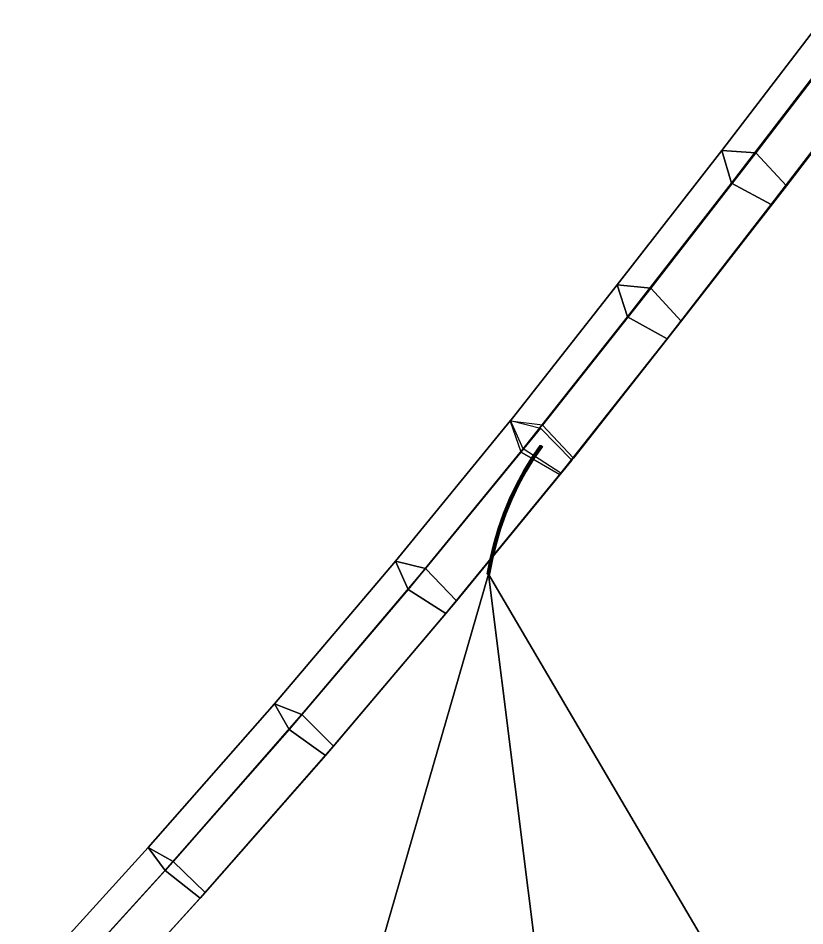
# Model space of a CAD drawing. Header units: metres. Extents: x -349 to 464, y -383 to 362.
# Drawn here: x -130.67 to -107.53, y -65.72 to -39.02 of the extents above; entities that cross this region are included whole.
import ezdxf

# ---------------------------------------------------------------- set-up
doc = ezdxf.new("R2010")
doc.units = ezdxf.units.M

msp = doc.modelspace()

# ---------------------------------------------------------------- linework, layer by layer
at = {"layer": 'Breeder_Leaf', "color": 3}
for points in [[(-120.9406, -69.5876, 496.1497), (-115.2862, -67.726, 494.5993), (-116.8324, -55.3749, 497.1375)], [(-120.9406, -69.5876, 496.1497), (-116.8324, -55.3749, 497.1375), (-115.2862, -67.726, 494.5993)], [(-116.8324, -55.3749, 497.1375), (-115.2862, -67.726, 494.5993), (-110.0783, -66.874, 490.6564)], [(-116.8324, -55.3749, 497.1375), (-110.0783, -66.874, 490.6564), (-115.2862, -67.726, 494.5993)]]:
    msp.add_3dface(points, dxfattribs=at)
at = {"layer": 'Breeder_Petiole', "color": 3}
for points in [[(-105.9602, -39.05553, 489.6217), (-108.9688, -42.9807, 492.5596), (-109.9735, -42.9163, 491.6164), (-106.9866, -39.02021, 488.7006)], [(-106.9866, -39.02021, 488.7006), (-109.9735, -42.9163, 491.6164), (-109.69, -43.8722, 490.6294), (-106.7205, -39.9995, 487.7319)], [(-105.0688, -40.03644, 489.239), (-108.0738, -43.9566, 492.1725), (-108.9688, -42.9807, 492.5596), (-105.9602, -39.05553, 489.6217)], [(-106.7205, -39.9995, 487.7319), (-109.69, -43.8722, 490.6294), (-108.5169, -44.5044, 490.9865), (-105.536, -40.6165, 488.0777)], [(-105.536, -40.6165, 488.0777), (-108.5169, -44.5044, 490.9865), (-108.0738, -43.9566, 492.1725), (-105.0688, -40.03644, 489.239)], [(-108.9688, -42.9807, 492.5596), (-112.064, -46.9624, 495.3267), (-113.0464, -46.8685, 494.3625), (-109.9735, -42.9163, 491.6164)], [(-109.9735, -42.9163, 491.6164), (-113.0464, -46.8685, 494.3625), (-112.7449, -47.8005, 493.3583), (-109.69, -43.8722, 490.6294)], [(-108.0738, -43.9566, 492.1725), (-111.1652, -47.9331, 494.9355), (-112.064, -46.9624, 495.3267), (-108.9688, -42.9807, 492.5596)], [(-109.69, -43.8722, 490.6294), (-112.7449, -47.8005, 493.3583), (-111.5835, -48.4481, 493.726), (-108.5169, -44.5044, 490.9865)], [(-108.5169, -44.5044, 490.9865), (-111.5835, -48.4481, 493.726), (-111.1652, -47.9331, 494.9355), (-108.0738, -43.9566, 492.1725)], [(-112.064, -46.9624, 495.3267), (-115.2421, -50.9956, 497.9196), (-116.2014, -50.8718, 496.9359), (-113.0464, -46.8685, 494.3625)], [(-113.0464, -46.8685, 494.3625), (-116.2014, -50.8718, 496.9359), (-115.8816, -51.7798, 495.9154), (-112.7449, -47.8005, 493.3583)], [(-111.1652, -47.9331, 494.9355), (-114.3393, -51.9611, 497.5245), (-115.2421, -50.9956, 497.9196), (-112.064, -46.9624, 495.3267)], [(-112.7449, -47.8005, 493.3583), (-115.8816, -51.7798, 495.9154), (-114.7322, -52.4429, 496.2929), (-111.5835, -48.4481, 493.726)], [(-111.5835, -48.4481, 493.726), (-114.7322, -52.4429, 496.2929), (-114.3393, -51.9611, 497.5245), (-111.1652, -47.9331, 494.9355)], [(-115.3022, -51.07529, 497.9647), (-118.685, -55.2068, 500.0039), (-119.5731, -54.9896, 498.9708), (-116.1903, -50.858, 496.9315)], [(-116.1903, -50.858, 496.9315), (-119.5731, -54.9896, 498.9708), (-119.1971, -55.8227, 497.9066), (-115.8143, -51.6912, 495.8673)], [(-114.3881, -52.02485, 497.5571), (-117.771, -56.1564, 499.5964), (-118.685, -55.2068, 500.0039), (-115.3022, -51.07529, 497.9647)], [(-115.8143, -51.6912, 495.8673), (-119.1971, -55.8227, 497.9066), (-118.0856, -56.5348, 498.3076), (-114.7028, -52.4033, 496.2683)], [(-115.2839, -51.5904, 496.9512), (-115.5308, -51.9469, 497.1275), (-115.5628, -51.9416, 497.0933), (-115.3161, -51.5851, 496.9168)], [(-115.3161, -51.5851, 496.9168), (-115.5628, -51.9416, 497.0933), (-115.5494, -51.9692, 497.0565), (-115.3026, -51.6129, 496.8797)], [(-115.3026, -51.6129, 496.8797), (-115.5494, -51.9692, 497.0565), (-115.5094, -51.9908, 497.0688), (-115.2623, -51.6347, 496.8922)], [(-115.2508, -51.6209, 496.9361), (-115.498, -51.9771, 497.1125), (-115.5308, -51.9469, 497.1275), (-115.2839, -51.5904, 496.9512)], [(-115.2623, -51.6347, 496.8922), (-115.5094, -51.9908, 497.0688), (-115.498, -51.9771, 497.1125), (-115.2508, -51.6209, 496.9361)], [(-114.7028, -52.4033, 496.2683), (-118.0856, -56.5348, 498.3076), (-117.771, -56.1564, 499.5964), (-114.3881, -52.02485, 497.5571)], [(-115.5308, -51.9469, 497.1275), (-115.7656, -52.3309, 497.2689), (-115.7966, -52.3246, 497.2346), (-115.5628, -51.9416, 497.0933)], [(-115.5628, -51.9416, 497.0933), (-115.7966, -52.3246, 497.2346), (-115.7809, -52.3482, 497.1965), (-115.5494, -51.9692, 497.0565)], [(-115.5494, -51.9692, 497.0565), (-115.7809, -52.3482, 497.1965), (-115.7405, -52.3686, 497.2082), (-115.5094, -51.9908, 497.0688)], [(-115.498, -51.9771, 497.1125), (-115.7311, -52.3579, 497.2527), (-115.7656, -52.3309, 497.2689), (-115.5308, -51.9469, 497.1275)], [(-115.5094, -51.9908, 497.0688), (-115.7405, -52.3686, 497.2082), (-115.7311, -52.3579, 497.2527), (-115.498, -51.9771, 497.1125)], [(-115.7656, -52.3309, 497.2689), (-115.9838, -52.7361, 497.3726), (-116.014, -52.7286, 497.3381), (-115.7966, -52.3246, 497.2346)], [(-115.7966, -52.3246, 497.2346), (-116.014, -52.7286, 497.3381), (-115.9961, -52.7483, 497.2991), (-115.7809, -52.3482, 497.1965)], [(-115.7809, -52.3482, 497.1965), (-115.9961, -52.7483, 497.2991), (-115.9554, -52.7673, 497.3104), (-115.7405, -52.3686, 497.2082)], [(-115.7311, -52.3579, 497.2527), (-115.9478, -52.7598, 497.3556), (-115.9838, -52.7361, 497.3726), (-115.7656, -52.3309, 497.2689)], [(-115.7405, -52.3686, 497.2082), (-115.9554, -52.7673, 497.3104), (-115.9478, -52.7598, 497.3556), (-115.7311, -52.3579, 497.2527)], [(-115.9838, -52.7361, 497.3726), (-116.1835, -53.1585, 497.4375), (-116.2128, -53.1499, 497.4031), (-116.014, -52.7286, 497.3381)], [(-116.014, -52.7286, 497.3381), (-116.2128, -53.1499, 497.4031), (-116.1931, -53.1653, 497.3636), (-115.9961, -52.7483, 497.2991)], [(-115.9961, -52.7483, 497.2991), (-116.1931, -53.1653, 497.3636), (-116.1521, -53.1831, 497.3745), (-115.9554, -52.7673, 497.3104)], [(-115.9478, -52.7598, 497.3556), (-116.1462, -53.1788, 497.42), (-116.1835, -53.1585, 497.4375), (-115.9838, -52.7361, 497.3726)], [(-115.9554, -52.7673, 497.3104), (-116.1521, -53.1831, 497.3745), (-116.1462, -53.1788, 497.42), (-115.9478, -52.7598, 497.3556)], [(-116.1835, -53.1585, 497.4375), (-116.3627, -53.5941, 497.4631), (-116.3913, -53.5843, 497.4288), (-116.2128, -53.1499, 497.4031)], [(-116.2128, -53.1499, 497.4031), (-116.3913, -53.5843, 497.4288), (-116.3698, -53.5955, 497.3891), (-116.1931, -53.1653, 497.3636)], [(-116.1931, -53.1653, 497.3636), (-116.3698, -53.5955, 497.3891), (-116.3286, -53.6118, 497.3999), (-116.1521, -53.1831, 497.3745)], [(-116.1462, -53.1788, 497.42), (-116.3242, -53.611, 497.4453), (-116.3627, -53.5941, 497.4631), (-116.1835, -53.1585, 497.4375)], [(-116.1521, -53.1831, 497.3745), (-116.3286, -53.6118, 497.3999), (-116.3242, -53.611, 497.4453), (-116.1462, -53.1788, 497.42)], [(-116.3627, -53.5941, 497.4631), (-116.5197, -54.03867, 497.4491), (-116.5476, -54.02778, 497.415), (-116.3913, -53.5843, 497.4288)], [(-116.3913, -53.5843, 497.4288), (-116.5476, -54.02778, 497.415), (-116.5247, -54.03463, 497.3756), (-116.3698, -53.5955, 497.3891)], [(-116.3698, -53.5955, 497.3891), (-116.5247, -54.03463, 497.3756), (-116.4832, -54.04958, 497.3863), (-116.3286, -53.6118, 497.3999)], [(-116.3242, -53.611, 497.4453), (-116.4802, -54.05207, 497.4314), (-116.5197, -54.03867, 497.4491), (-116.3627, -53.5941, 497.4631)], [(-116.3286, -53.6118, 497.3999), (-116.4832, -54.04958, 497.3863), (-116.4802, -54.05207, 497.4314), (-116.3242, -53.611, 497.4453)], [(-116.5197, -54.03867, 497.4491), (-116.653, -54.4879, 497.3956), (-116.6802, -54.4758, 497.3619), (-116.5476, -54.02778, 497.415)], [(-116.5476, -54.02778, 497.415), (-116.6802, -54.4758, 497.3619), (-116.6561, -54.4783, 497.3231), (-116.5247, -54.03463, 497.3756)], [(-116.5247, -54.03463, 497.3756), (-116.6561, -54.4783, 497.3231), (-116.6146, -54.4919, 497.3338), (-116.4832, -54.04958, 497.3863)], [(-116.4802, -54.05207, 497.4314), (-116.6127, -54.4978, 497.3783), (-116.653, -54.4879, 497.3956), (-116.5197, -54.03867, 497.4491)], [(-116.4832, -54.04958, 497.3863), (-116.6146, -54.4919, 497.3338), (-116.6127, -54.4978, 497.3783), (-116.4802, -54.05207, 497.4314)], [(-116.653, -54.4879, 497.3956), (-116.7612, -54.9375, 497.3032), (-116.7879, -54.9243, 497.2699), (-116.6802, -54.4758, 497.3619)], [(-116.6802, -54.4758, 497.3619), (-116.7879, -54.9243, 497.2699), (-116.7628, -54.9225, 497.2322), (-116.6561, -54.4783, 497.3231)], [(-116.6561, -54.4783, 497.3231), (-116.7628, -54.9225, 497.2322), (-116.7213, -54.9347, 497.243), (-116.6146, -54.4919, 497.3338)], [(-116.6127, -54.4978, 497.3783), (-116.7203, -54.9439, 497.2866), (-116.7612, -54.9375, 497.3032), (-116.653, -54.4879, 497.3956)], [(-116.6146, -54.4919, 497.3338), (-116.7213, -54.9347, 497.243), (-116.7203, -54.9439, 497.2866), (-116.6127, -54.4978, 497.3783)], [(-118.685, -55.2068, 500.0039), (-122.321, -59.4982, 501.5194), (-123.1333, -59.1854, 500.4491), (-119.5731, -54.9896, 498.9708)], [(-119.5731, -54.9896, 498.9708), (-123.1333, -59.1854, 500.4491), (-122.6972, -59.9417, 499.351), (-119.1971, -55.8227, 497.9066)], [(-116.7879, -54.9243, 497.2699), (-116.8699, -55.3687, 497.14), (-116.844, -55.3628, 497.1033), (-116.7628, -54.9225, 497.2322)], [(-116.7612, -54.9375, 497.3032), (-116.8435, -55.3832, 497.173), (-116.8699, -55.3687, 497.14), (-116.7879, -54.9243, 497.2699)], [(-116.7628, -54.9225, 497.2322), (-116.844, -55.3628, 497.1033), (-116.8022, -55.3737, 497.1144), (-116.7213, -54.9347, 497.243)], [(-116.7203, -54.9439, 497.2866), (-116.8019, -55.3863, 497.1572), (-116.8435, -55.3832, 497.173), (-116.7612, -54.9375, 497.3032)], [(-116.7213, -54.9347, 497.243), (-116.8022, -55.3737, 497.1144), (-116.8019, -55.3863, 497.1572), (-116.7203, -54.9439, 497.2866)], [(-117.771, -56.1564, 499.5964), (-121.3946, -60.4311, 501.1014), (-122.321, -59.4982, 501.5194), (-118.685, -55.2068, 500.0039)], [(-119.1971, -55.8227, 497.9066), (-122.6972, -59.9417, 499.351), (-121.6258, -60.7037, 499.769), (-118.0856, -56.5348, 498.3076)], [(-118.0856, -56.5348, 498.3076), (-121.6258, -60.7037, 499.769), (-121.3946, -60.4311, 501.1014), (-117.771, -56.1564, 499.5964)], [(-122.321, -59.4982, 501.5194), (-126.1117, -63.8222, 502.4499), (-126.8446, -63.4128, 501.3551), (-123.1333, -59.1854, 500.4491)], [(-123.1333, -59.1854, 500.4491), (-126.8446, -63.4128, 501.3551), (-126.3452, -64.09106, 500.2332), (-122.6972, -59.9417, 499.351)], [(-121.3946, -60.4311, 501.1014), (-125.1721, -64.7381, 502.0237), (-126.1117, -63.8222, 502.4499), (-122.321, -59.4982, 501.5194)], [(-122.6972, -59.9417, 499.351), (-126.3452, -64.09106, 500.2332), (-125.3156, -64.9033, 500.6616), (-121.6258, -60.7037, 499.769)], [(-121.6258, -60.7037, 499.769), (-125.3156, -64.9033, 500.6616), (-125.1721, -64.7381, 502.0237), (-121.3946, -60.4311, 501.1014)], [(-126.1117, -63.8222, 502.4499), (-130.0173, -68.1309, 502.7855), (-130.668, -67.6249, 501.6792), (-126.8446, -63.4128, 501.3551)], [(-126.8446, -63.4128, 501.3551), (-130.668, -67.6249, 501.6792), (-130.1027, -68.2247, 500.544), (-126.3452, -64.09106, 500.2332)], [(-125.1721, -64.7381, 502.0237), (-129.0639, -69.02946, 502.3533), (-130.0173, -68.1309, 502.7855), (-126.1117, -63.8222, 502.4499)], [(-126.3452, -64.09106, 500.2332), (-130.1027, -68.2247, 500.544), (-129.1163, -69.08709, 500.9759), (-125.3156, -64.9033, 500.6616)], [(-125.3156, -64.9033, 500.6616), (-129.1163, -69.08709, 500.9759), (-129.0639, -69.02946, 502.3533), (-125.1721, -64.7381, 502.0237)]]:
    msp.add_3dface(points, dxfattribs=at)

doc.saveas('drawing.dxf')
